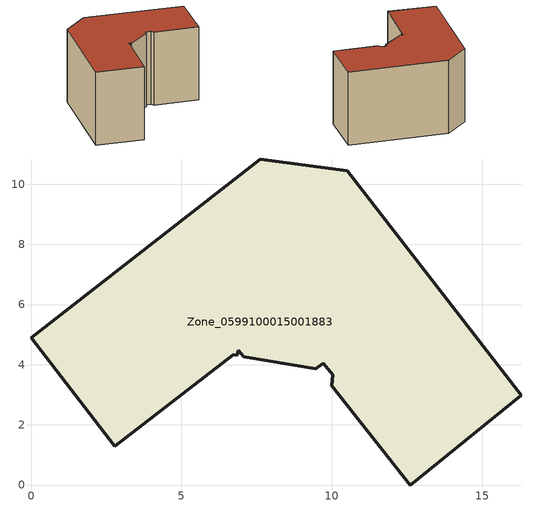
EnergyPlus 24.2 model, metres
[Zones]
Zone_0599100015001883
 floor ground (C_G): 9.99,3.31 10.03,3.67 9.72,4.05 9.47,3.86 7.08,4.27 6.89,4.49 6.86,4.31 6.73,4.33 2.78,1.29 0,4.9 7.63,10.84 10.51,10.45 16.3,2.98 12.6,0 z0.91
 wall outside (C_F): 0,4.9 2.78,1.29 6.73,4.33 6.86,4.31 6.89,4.49 7.08,4.27 9.47,3.86 9.72,4.05 10.03,3.67 9.99,3.31 12.6,0 16.3,2.98 10.51,10.45 7.63,10.84 0,4.9 z0.91:8.19
 roof outside (C_R): 6.89,4.49 7.08,4.27 9.47,3.86 9.72,4.05 10.03,3.67 9.99,3.31 12.6,0 16.3,2.98 10.51,10.45 7.63,10.84 0,4.9 2.78,1.29 6.73,4.33 6.86,4.31 z8.19
[BUILDING]
Pand.0599100015001883: North Axis=0; Terrain=City; Loads Convergence Tolerance Value=0.04; Temperature Convergence Tolerance Value=0.4; Solar Distribution=FullExterior; Maximum Number of Warmup Days=25; Minimum Number of Warmup Days=1
[Site:Location]
Rotterdam.The.Hague.AP_ZH_NLD Design_Conditions: Latitude=51.96; Longitude=4.45; Time Zone=1; Elevation=-4.5
[SITE:GROUNDTEMPERATURE:BUILDINGSURFACE]
18, 18, 18, 18, 18, 18, 18, 18, 18, 18, 18, 18
[MATERIAL] Thermal Absorptance=0.9; Solar Absorptance=0.7; Visible Absorptance=0.7
Name | Roughness | Thickness | Conductivity | Density | Specific Heat
G.TI.1975-1991 | MediumSmooth | 0.15 | 0.288461 | 540 | 1210
F.TI.1975-1991 | Rough | 0.3 | 0.230769 | 1920 | 840
R.TI.1975-1991 | MediumRough | 0.2 | 0.153846 | 1500 | 1000
[CONSTRUCTION]
C_G: G.TI.1975-1991
C_F: F.TI.1975-1991
C_R: R.TI.1975-1991
[ZONE]
Zone_0599100015001883: Type=1; Multiplier=1; Ceiling Height=Autocalculate; Volume=Autocalculate; Floor Area=autocalculate; Part of Total Floor Area=Yes
[ZONEINFILTRATION:DESIGNFLOWRATE]
Infil_Zone_0599100015001883: Zone or ZoneList or Space or SpaceList=Zone_0599100015001883; Schedule=AlwaysOn; Design Flow Rate Calculation Method=Flow/Area; Flow Rate per Floor Area=0.003; Constant Term Coefficient=1; Temperature Term Coefficient=0; Velocity Term Coefficient=0; Velocity Squared Term Coefficient=0
[HVACTEMPLATE:ZONE:IDEALLOADSAIRSYSTEM]
Zone_0599100015001883: Maximum Heating Supply Air Temperature=50; Minimum Cooling Supply Air Temperature=13; Maximum Heating Supply Air Humidity Ratio=0.0156; Minimum Cooling Supply Air Humidity Ratio=0.0077; Heating Limit=NoLimit; Cooling Limit=NoLimit; Dehumidification Control Type=ConstantSensibleHeatRatio; Cooling Sensible Heat Ratio=0.7; Dehumidification Setpoint=60; Humidification Control Type=None; Humidification Setpoint=30; Outdoor Air Method=None; Outdoor Air Flow Rate per Person=0.00944; Outdoor Air Flow Rate per Zone Floor Area=0; Outdoor Air Flow Rate per Zone=0; Demand Controlled Ventilation Type=None; Outdoor Air Economizer Type=NoEconomizer; Heat Recovery Type=None; Sensible Heat Recovery Effectiveness=0.7; Latent Heat Recovery Effectiveness=0.65
[ZONECONTROL:THERMOSTAT]
ThermostatControl_Zone_0599100015001883: Zone or ZoneList=Zone_0599100015001883; Control Type Schedule=DualSetpointControlType; Control 1=Thermostat_Zone_0599100015001883; Temperature Difference Between Cutout And Setpoint=0
[THERMOSTATSETPOINT:DUALSETPOINT]
Thermostat_Zone_0599100015001883: Heating Setpoint Temperature Schedule=HeatingSetpoint_Zone_0599100015001883; Cooling Setpoint Temperature Schedule=CoolingSetpoint_Zone_0599100015001883
[SCHEDULE:COMPACT]
HeatingSetpoint_Zone_0599100015001883: Through: 12/31, For: AllDays, Until: 24:00, 21
CoolingSetpoint_Zone_0599100015001883: Through: 12/31, For: AllDays, Until: 24:00, 24
DualSetpointControlType: Through: 12/31, For: AllDays, Until: 24:00, 4
AlwaysOn: Through: 12/31, For: AllDays, Until: 24:00, 1
